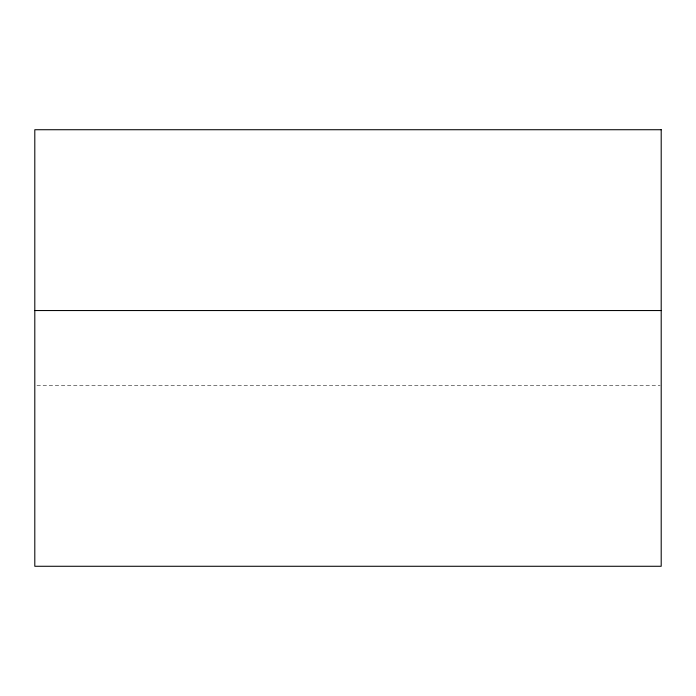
<?xml version="1.0" encoding="UTF-8"?>
<svg xmlns="http://www.w3.org/2000/svg" width="696" height="696" viewBox="0 0 696 696"><rect width="100%" height="100%" fill="white"/><g stroke="black" fill="none" stroke-linecap="round" stroke-linejoin="round"><path stroke-width="0.52" stroke-dasharray="3.48 2.61" d="M36.975 385.454L660.112 385.454"/><path stroke-width="1.04" d="M34.8 310.546L661.2 310.546M661.2 129.726L34.8 129.726L34.8 566.274L661.2 566.274L661.2 129.726"/></g></svg>
